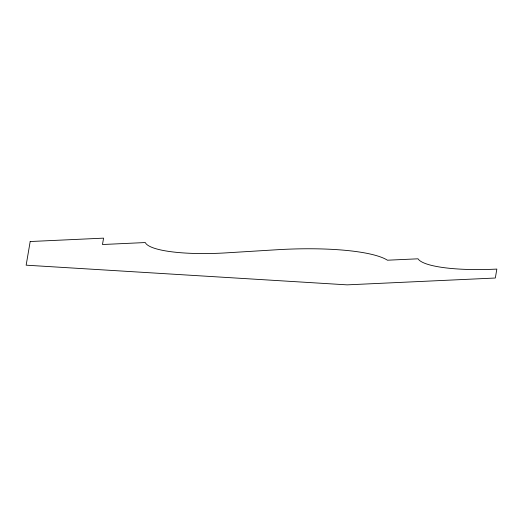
<?xml version="1.0" encoding="UTF-8"?>
<svg xmlns="http://www.w3.org/2000/svg" width="523" height="523" viewBox="0 0 523 523"><rect width="100%" height="100%" fill="white"/><g stroke="black" fill="none" stroke-linecap="round" stroke-linejoin="round"><path stroke-width="0.78" d="M30.184 241.528L26.15 265.181L347.154 284.858L495.327 278.02L496.85 269.084A80.418 16.586 -3.2 0 1 418.027 258.807L387.451 260.212A111.406 22.973 -3.2 0 0 276.68 249.765L226.106 252.871A78.306 16.148 -3.2 0 1 145.289 242.548L102.482 244.522L103.567 238.142L30.184 241.528"/></g></svg>
